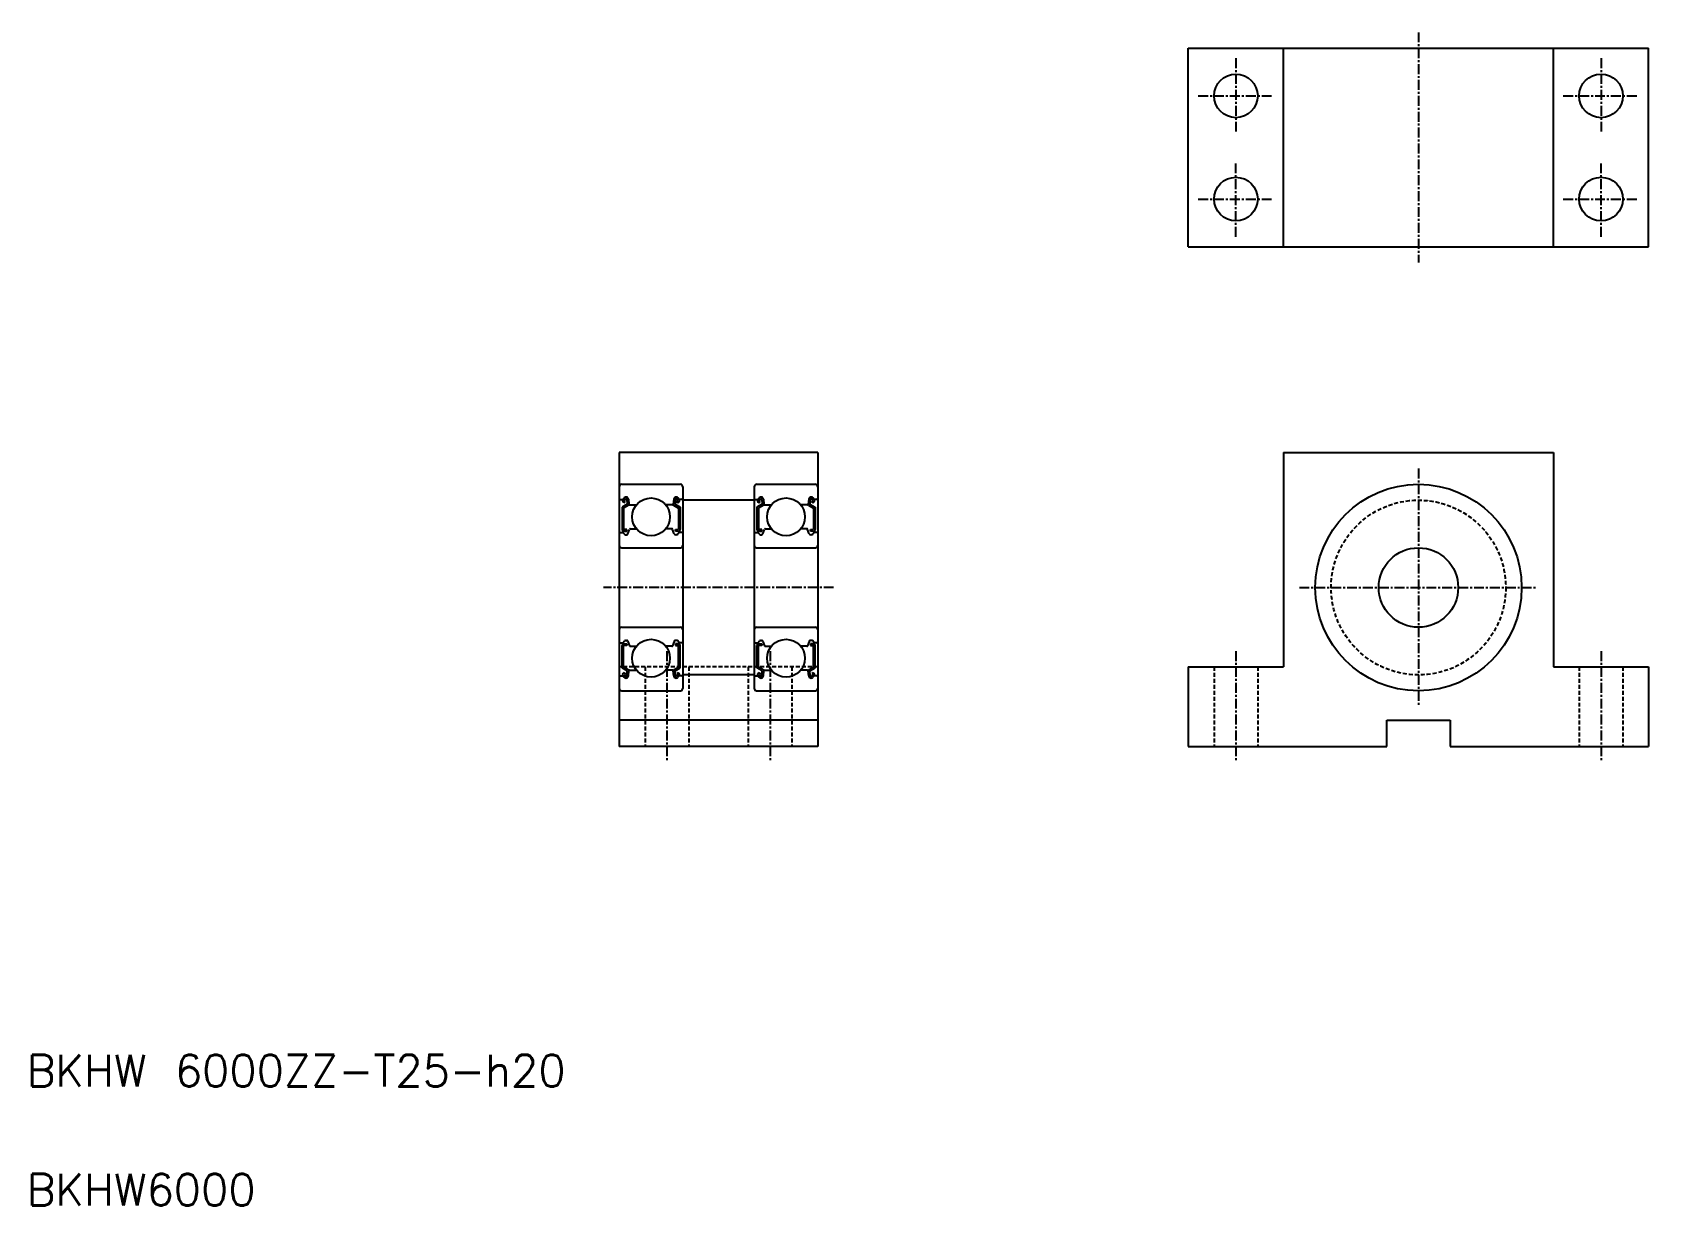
# Model space of a CAD drawing. Extents: x 11 to 214, y 10 to 158.
import ezdxf

# ---------------------------------------------------------------- set-up
doc = ezdxf.new("R2010")
doc.units = 0
doc.linetypes.add('CENTER', pattern=[2, 1.25, -0.25, 0.25, -0.25])
doc.linetypes.add('DASHED', pattern=[0.75, 0.5, -0.25])
doc.layers.get('0').update_dxf_attribs({"linetype": 'CONTINUOUS'})
doc.layers.add('CENTER', color=1, linetype='CENTER')
doc.styles.get("Standard").update_dxf_attribs({"font": 'txt.shx', "width": 0.7, "bigfont": 'bigfont.shx'})

msp = doc.modelspace()

# ---------------------------------------------------------------- linework, layer by layer
at = {"color": 7, "linetype": 'CONTINUOUS'}
for p, q in [((156.3, 155.76), (214.3, 155.76)), ((156.3, 130.76), (156.3, 155.76)), ((168.3, 130.76), (168.3, 155.76)), ((202.3, 130.76), (202.3, 155.76)), ((214.3, 130.76), (214.3, 155.76)), ((156.3, 130.76), (214.3, 130.76)), ((84.63, 104.84), (84.63, 67.84)), ((109.63, 104.84), (84.63, 104.84)), ((109.63, 104.84), (109.63, 67.84)), ((168.3, 104.84), (202.3, 104.84)), ((168.3, 104.84), (168.3, 77.84)), ((202.3, 104.84), (202.3, 77.84)), ((101.63, 98.84), (92.63, 98.84)), ((156.3, 77.84), (168.3, 77.84)), ((156.3, 77.84), (156.3, 67.84)), ((202.3, 77.84), (214.3, 77.84)), ((214.3, 77.84), (214.3, 67.84)), ((101.63, 76.84), (92.63, 76.84)), ((109.63, 71.14), (84.63, 71.14)), ((181.3, 71.14), (189.3, 71.14)), ((181.3, 67.84), (181.3, 71.14)), ((189.3, 71.14), (189.3, 67.84)), ((109.63, 67.84), (84.63, 67.84)), ((156.3, 67.84), (181.3, 67.84)), ((189.3, 67.84), (214.3, 67.84))]:
    msp.add_line(p, q, dxfattribs=at)
for p, q in [((84.63, 100.54), (84.63, 75.14)), ((84.93, 100.84), (92.33, 100.84)), ((92.63, 100.54), (92.63, 75.14)), ((101.63, 100.54), (101.63, 75.14)), ((101.93, 100.84), (109.33, 100.84)), ((109.63, 100.54), (109.63, 75.14)), ((84.73, 98.94), (85.09, 98.94)), ((85.62, 98.34), (84.97, 97.96)), ((84.97, 97.96), (84.97, 95.14)), ((85.08, 98.92), (85.25, 99.13)), ((85.24, 98.51), (85.1, 98.65)), ((85.82, 98.22), (85.17, 97.85)), ((85.17, 97.85), (85.17, 95.14)), ((85.24, 98.79), (85.41, 99)), ((85.38, 98.65), (85.24, 98.79)), ((85.24, 98.51), (85.38, 98.65)), ((85.58, 98.94), (85.62, 98.34)), ((85.78, 98.96), (85.84, 98.33)), ((85.82, 98.58), (85.82, 98.22)), ((85.94, 98.24), (86.79, 98.24)), ((91.33, 98.24), (90.48, 98.24)), ((91.49, 98.96), (91.43, 98.33)), ((91.45, 98.58), (91.45, 98.22)), ((91.45, 98.22), (92.1, 97.85)), ((91.69, 98.94), (91.65, 98.34)), ((91.65, 98.34), (92.3, 97.96)), ((92.03, 98.79), (91.86, 99)), ((91.89, 98.65), (92.03, 98.79)), ((92.03, 98.51), (91.89, 98.65)), ((92.19, 98.92), (92.02, 99.13)), ((92.03, 98.51), (92.17, 98.65)), ((92.1, 97.85), (92.1, 95.14)), ((92.53, 98.94), (92.17, 98.94)), ((92.3, 97.96), (92.3, 95.14)), ((101.73, 98.94), (102.09, 98.94)), ((102.62, 98.34), (101.97, 97.96)), ((101.97, 97.96), (101.97, 95.14)), ((102.08, 98.92), (102.25, 99.13)), ((102.24, 98.51), (102.1, 98.65)), ((102.82, 98.22), (102.17, 97.85)), ((102.17, 97.85), (102.17, 95.14)), ((102.24, 98.79), (102.41, 99)), ((102.38, 98.65), (102.24, 98.79)), ((102.24, 98.51), (102.38, 98.65)), ((102.58, 98.94), (102.62, 98.34)), ((102.78, 98.96), (102.84, 98.33)), ((102.82, 98.58), (102.82, 98.22)), ((102.94, 98.24), (103.79, 98.24)), ((108.33, 98.24), (107.48, 98.24)), ((108.49, 98.96), (108.43, 98.33)), ((108.45, 98.58), (108.45, 98.22)), ((108.45, 98.22), (109.1, 97.85)), ((108.69, 98.94), (108.65, 98.34)), ((108.65, 98.34), (109.3, 97.96)), ((109.03, 98.79), (108.86, 99)), ((108.89, 98.65), (109.03, 98.79)), ((109.03, 98.51), (108.89, 98.65)), ((109.19, 98.92), (109.02, 99.13)), ((109.03, 98.51), (109.17, 98.65)), ((109.1, 97.85), (109.1, 95.14)), ((109.53, 98.94), (109.17, 98.94)), ((109.3, 97.96), (109.3, 95.14)), ((84.73, 94.79), (85.08, 94.79)), ((85.08, 94.79), (85.28, 94.56)), ((85.57, 95.14), (85.17, 95.14)), ((85.17, 94.94), (85.57, 94.94)), ((85.43, 94.49), (85.53, 94.49)), ((85.57, 94.94), (85.57, 95.14)), ((85.71, 94.62), (85.91, 95.17)), ((86.01, 95.24), (86.79, 95.24)), ((91.26, 95.24), (90.48, 95.24)), ((91.56, 94.62), (91.35, 95.17)), ((91.7, 94.94), (91.7, 95.14)), ((91.7, 95.14), (92.1, 95.14)), ((92.1, 94.94), (91.7, 94.94)), ((91.84, 94.49), (91.74, 94.49)), ((92.18, 94.79), (91.99, 94.56)), ((92.53, 94.79), (92.18, 94.79)), ((101.73, 94.79), (102.08, 94.79)), ((102.08, 94.79), (102.28, 94.56)), ((102.57, 95.14), (102.17, 95.14)), ((102.17, 94.94), (102.57, 94.94)), ((102.43, 94.49), (102.53, 94.49)), ((102.57, 94.94), (102.57, 95.14)), ((102.71, 94.62), (102.91, 95.17)), ((103.01, 95.24), (103.79, 95.24)), ((108.26, 95.24), (107.48, 95.24)), ((108.56, 94.62), (108.35, 95.17)), ((108.7, 94.94), (108.7, 95.14)), ((108.7, 95.14), (109.1, 95.14)), ((109.1, 94.94), (108.7, 94.94)), ((108.84, 94.49), (108.74, 94.49)), ((109.18, 94.79), (108.99, 94.56)), ((109.53, 94.79), (109.18, 94.79)), ((84.93, 92.84), (92.33, 92.84)), ((101.93, 92.84), (109.33, 92.84)), ((84.93, 82.84), (92.33, 82.84)), ((101.93, 82.84), (109.33, 82.84)), ((84.73, 80.89), (85.08, 80.89)), ((84.97, 77.71), (84.97, 80.54)), ((85.08, 80.89), (85.28, 81.12)), ((85.17, 80.74), (85.57, 80.74)), ((85.17, 77.83), (85.17, 80.54)), ((85.57, 80.54), (85.17, 80.54)), ((85.43, 81.19), (85.53, 81.19)), ((85.57, 80.74), (85.57, 80.54)), ((85.71, 81.05), (85.91, 80.5)), ((86.01, 80.44), (86.79, 80.44)), ((91.26, 80.44), (90.48, 80.44)), ((91.56, 81.05), (91.35, 80.5)), ((91.7, 80.74), (91.7, 80.54)), ((92.1, 80.74), (91.7, 80.74)), ((91.7, 80.54), (92.1, 80.54)), ((91.84, 81.19), (91.74, 81.19)), ((92.18, 80.89), (91.99, 81.12)), ((92.1, 77.83), (92.1, 80.54)), ((92.53, 80.89), (92.18, 80.89)), ((92.3, 77.71), (92.3, 80.54)), ((101.73, 80.89), (102.08, 80.89)), ((101.97, 77.71), (101.97, 80.54)), ((102.08, 80.89), (102.28, 81.12)), ((102.17, 80.74), (102.57, 80.74)), ((102.17, 77.83), (102.17, 80.54)), ((102.57, 80.54), (102.17, 80.54)), ((102.43, 81.19), (102.53, 81.19)), ((102.57, 80.74), (102.57, 80.54)), ((102.71, 81.05), (102.91, 80.5)), ((103.01, 80.44), (103.79, 80.44)), ((108.26, 80.44), (107.48, 80.44)), ((108.56, 81.05), (108.35, 80.5)), ((108.7, 80.74), (108.7, 80.54)), ((109.1, 80.74), (108.7, 80.74)), ((108.7, 80.54), (109.1, 80.54)), ((108.84, 81.19), (108.74, 81.19)), ((109.18, 80.89), (108.99, 81.12)), ((109.1, 77.83), (109.1, 80.54)), ((109.53, 80.89), (109.18, 80.89)), ((109.3, 77.71), (109.3, 80.54)), ((85.62, 77.34), (84.97, 77.71)), ((85.82, 77.45), (85.17, 77.83)), ((85.82, 77.09), (85.82, 77.45)), ((85.94, 77.44), (86.79, 77.44)), ((91.33, 77.44), (90.48, 77.44)), ((91.45, 77.45), (92.1, 77.83)), ((91.45, 77.09), (91.45, 77.45)), ((91.65, 77.34), (92.3, 77.71)), ((102.62, 77.34), (101.97, 77.71)), ((102.82, 77.45), (102.17, 77.83)), ((102.82, 77.09), (102.82, 77.45)), ((102.94, 77.44), (103.79, 77.44)), ((108.33, 77.44), (107.48, 77.44)), ((108.45, 77.45), (109.1, 77.83)), ((108.45, 77.09), (108.45, 77.45)), ((108.65, 77.34), (109.3, 77.71)), ((84.73, 76.74), (85.09, 76.74)), ((85.08, 76.75), (85.25, 76.55)), ((85.24, 77.16), (85.1, 77.02)), ((85.24, 77.16), (85.38, 77.02)), ((85.38, 77.02), (85.24, 76.88)), ((85.24, 76.88), (85.41, 76.68)), ((85.58, 76.74), (85.62, 77.34)), ((85.78, 76.71), (85.84, 77.35)), ((91.49, 76.71), (91.43, 77.35)), ((91.69, 76.74), (91.65, 77.34)), ((92.03, 76.88), (91.86, 76.68)), ((92.03, 77.16), (91.89, 77.02)), ((91.89, 77.02), (92.03, 76.88)), ((92.19, 76.75), (92.02, 76.55)), ((92.03, 77.16), (92.17, 77.02)), ((92.53, 76.74), (92.17, 76.74)), ((101.73, 76.74), (102.09, 76.74)), ((102.08, 76.75), (102.25, 76.55)), ((102.24, 77.16), (102.1, 77.02)), ((102.24, 77.16), (102.38, 77.02)), ((102.38, 77.02), (102.24, 76.88)), ((102.24, 76.88), (102.41, 76.68)), ((102.58, 76.74), (102.62, 77.34)), ((102.78, 76.71), (102.84, 77.35)), ((108.49, 76.71), (108.43, 77.35)), ((108.69, 76.74), (108.65, 77.34)), ((109.03, 76.88), (108.86, 76.68)), ((109.03, 77.16), (108.89, 77.02)), ((108.89, 77.02), (109.03, 76.88)), ((109.19, 76.75), (109.02, 76.55)), ((109.03, 77.16), (109.17, 77.02)), ((109.53, 76.74), (109.17, 76.74)), ((84.93, 74.84), (92.33, 74.84)), ((101.93, 74.84), (109.33, 74.84))]:
    msp.add_line(p, q)
at = {"color": 3, "linetype": 'DASHED'}
for p, q in [((109.63, 77.84), (84.63, 77.84)), ((87.88, 77.84), (87.88, 67.84)), ((93.38, 77.84), (93.38, 67.84)), ((100.88, 77.84), (100.88, 67.84)), ((106.38, 77.84), (106.38, 67.84)), ((159.55, 77.84), (159.55, 67.84)), ((165.05, 77.84), (165.05, 67.84)), ((205.55, 77.84), (205.55, 67.84)), ((211.05, 77.84), (211.05, 67.84))]:
    msp.add_line(p, q, dxfattribs=at)
at = {"color": 7, "linetype": 'CONTINUOUS'}
for centre, radius in [((162.3, 149.76), 2.75), ((208.3, 149.76), 2.75), ((162.3, 136.76), 2.75), ((208.3, 136.76), 2.75), ((185.3, 87.84), 13), ((185.3, 87.84), 5)]:
    msp.add_circle(centre, radius, dxfattribs=at)
for centre in [(88.63, 96.74), (105.63, 96.74), (88.63, 78.94), (105.63, 78.94)]:
    msp.add_circle(centre, 2.38)
at = {"color": 3, "linetype": 'DASHED'}
msp.add_circle((185.3, 87.84), 11, dxfattribs=at)
for centre, radius, start, end in [((84.93, 100.54), 0.3, 90, 180), ((92.33, 100.54), 0.3, 0, 90), ((101.93, 100.54), 0.3, 90, 180), ((109.33, 100.54), 0.3, 0, 90), ((84.73, 99.04), 0.1, 180, 270), ((85.24, 98.79), 0.2, 140.137, 225.002), ((85.48, 98.93), 0.3, 4.9354, 140.137), ((85.48, 98.93), 0.1, 3.1017, 139.9503), ((85.94, 98.34), 0.1, 184.9354, 270), ((91.33, 98.34), 0.1, 270, 355.0646), ((91.79, 98.93), 0.3, 39.863, 175.0646), ((91.79, 98.93), 0.1, 40.0497, 176.8983), ((92.03, 98.79), 0.2, 314.998, 39.863), ((92.53, 99.04), 0.1, 270, 0), ((101.73, 99.04), 0.1, 180, 270), ((102.24, 98.79), 0.2, 140.137, 225.002), ((102.48, 98.93), 0.3, 4.9354, 140.137), ((102.48, 98.93), 0.1, 3.1017, 139.9503), ((102.94, 98.34), 0.1, 184.9354, 270), ((108.33, 98.34), 0.1, 270, 355.0646), ((108.79, 98.93), 0.3, 39.863, 175.0646), ((108.79, 98.93), 0.1, 40.0497, 176.8983), ((109.03, 98.79), 0.2, 314.998, 39.863), ((109.53, 99.04), 0.1, 270, 0), ((84.73, 94.69), 0.1, 90, 180.8103), ((85.17, 95.14), 0.2, 180, 270), ((85.43, 94.69), 0.2, 219.9762, 270), ((85.53, 94.69), 0.2, 270, 339.9916), ((86.01, 95.14), 0.1, 90, 159.9916), ((91.26, 95.14), 0.1, 20.0084, 90), ((91.74, 94.69), 0.2, 200.0084, 270), ((91.84, 94.69), 0.2, 270, 320.0238), ((92.1, 95.14), 0.2, 270, 0), ((92.53, 94.69), 0.1, 359.1897, 90), ((101.73, 94.69), 0.1, 90, 180.8103), ((102.17, 95.14), 0.2, 180, 270), ((102.43, 94.69), 0.2, 219.9762, 270), ((102.53, 94.69), 0.2, 270, 339.9916), ((103.01, 95.14), 0.1, 90, 159.9916), ((108.26, 95.14), 0.1, 20.0084, 90), ((108.74, 94.69), 0.2, 200.0084, 270), ((108.84, 94.69), 0.2, 270, 320.0238), ((109.1, 95.14), 0.2, 270, 0), ((109.53, 94.69), 0.1, 359.1897, 90), ((84.93, 93.14), 0.3, 180, 270), ((92.33, 93.14), 0.3, 270, 0), ((101.93, 93.14), 0.3, 180, 270), ((109.33, 93.14), 0.3, 270, 0), ((84.93, 82.54), 0.3, 90, 180), ((92.33, 82.54), 0.3, 0, 90), ((101.93, 82.54), 0.3, 90, 180), ((109.33, 82.54), 0.3, 0, 90), ((84.73, 80.99), 0.1, 179.1897, 270), ((85.17, 80.54), 0.2, 90, 180), ((85.43, 80.99), 0.2, 90, 140.0238), ((85.53, 80.99), 0.2, 20.0084, 90), ((86.01, 80.54), 0.1, 200.0084, 270), ((91.26, 80.54), 0.1, 270, 339.9916), ((91.74, 80.99), 0.2, 90, 159.9916), ((91.84, 80.99), 0.2, 39.9762, 90), ((92.1, 80.54), 0.2, 0, 90), ((92.53, 80.99), 0.1, 270, 0.8103), ((101.73, 80.99), 0.1, 179.1897, 270), ((102.17, 80.54), 0.2, 90, 180), ((102.43, 80.99), 0.2, 90, 140.0238), ((102.53, 80.99), 0.2, 20.0084, 90), ((103.01, 80.54), 0.1, 200.0084, 270), ((108.26, 80.54), 0.1, 270, 339.9916), ((108.74, 80.99), 0.2, 90, 159.9916), ((108.84, 80.99), 0.2, 39.9762, 90), ((109.1, 80.54), 0.2, 0, 90), ((109.53, 80.99), 0.1, 270, 0.8103), ((85.94, 77.34), 0.1, 90, 175.0646), ((91.33, 77.34), 0.1, 4.9354, 90), ((102.94, 77.34), 0.1, 90, 175.0646), ((108.33, 77.34), 0.1, 4.9354, 90), ((84.73, 76.64), 0.1, 90, 180), ((85.24, 76.88), 0.2, 134.998, 219.863), ((85.48, 76.74), 0.3, 219.863, 355.0646), ((85.48, 76.74), 0.1, 220.0497, 356.8983), ((91.79, 76.74), 0.3, 184.9354, 320.137), ((91.79, 76.74), 0.1, 183.1017, 319.9503), ((92.03, 76.88), 0.2, 320.137, 45.002), ((92.53, 76.64), 0.1, 0, 90), ((101.73, 76.64), 0.1, 90, 180), ((102.24, 76.88), 0.2, 134.998, 219.863), ((102.48, 76.74), 0.3, 219.863, 355.0646), ((102.48, 76.74), 0.1, 220.0497, 356.8983), ((108.79, 76.74), 0.3, 184.9354, 320.137), ((108.79, 76.74), 0.1, 183.1017, 319.9503), ((109.03, 76.88), 0.2, 320.137, 45.002), ((109.53, 76.64), 0.1, 0, 90), ((84.93, 75.14), 0.3, 180, 270), ((92.33, 75.14), 0.3, 270, 0), ((101.93, 75.14), 0.3, 180, 270), ((109.33, 75.14), 0.3, 270, 0)]:
    msp.add_arc(centre, radius, start, end)
at = {"layer": 'CENTER', "color": 1, "linetype": 'CENTER'}
for p, q in [((185.3, 157.76), (185.3, 128.76)), ((162.3, 154.51), (162.3, 145.01)), ((208.3, 154.51), (208.3, 145.01)), ((157.55, 149.76), (167.05, 149.76)), ((203.55, 149.76), (213.05, 149.76)), ((162.3, 132.01), (162.3, 141.51)), ((208.3, 132.01), (208.3, 141.51)), ((157.55, 136.76), (167.05, 136.76)), ((203.55, 136.76), (213.05, 136.76)), ((185.3, 102.84), (185.3, 72.84)), ((111.63, 87.84), (82.63, 87.84)), ((170.3, 87.84), (200.3, 87.84)), ((90.63, 79.84), (90.63, 65.84)), ((103.63, 79.84), (103.63, 65.84)), ((162.3, 79.84), (162.3, 65.84)), ((208.3, 79.84), (208.3, 65.84))]:
    msp.add_line(p, q, dxfattribs=at)

# ---------------------------------------------------------------- texts
at = {"color": 7, "linetype": 'CONTINUOUS'}
for s, p in [('BKHW 6000ZZ-T25-h20', (10, 25)), ('BKHW6000', (10, 10))]:
    msp.add_text(s, height=4, dxfattribs=at).set_placement(p)

doc.saveas('drawing.dxf')
